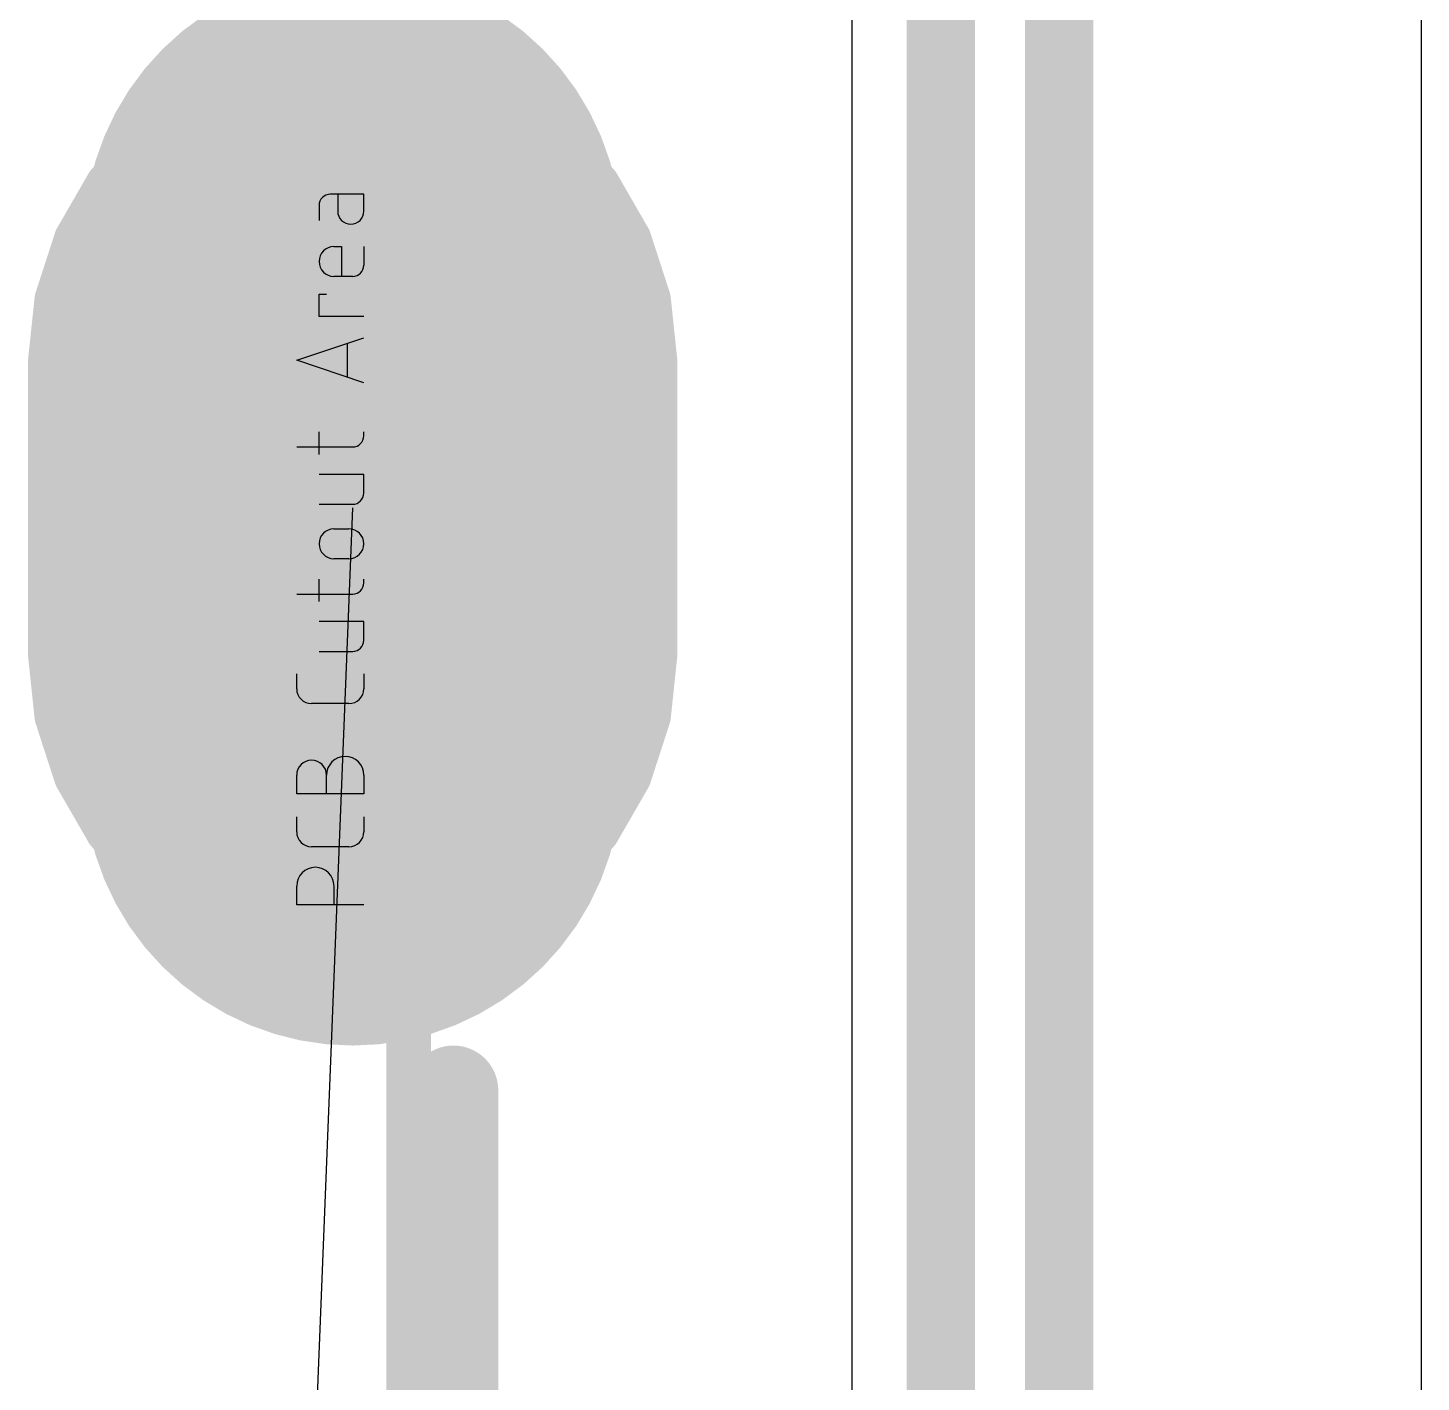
# Model space of a CAD drawing. Extents: x -2.3 to 95.2, y -2.6 to 57.4.
# Drawn here: x 51.5 to 54.61, y 51.199 to 54.221 of the extents above; entities that cross this region are included whole.
import ezdxf

# ---------------------------------------------------------------- set-up
doc = ezdxf.new("R2010")
doc.units = 0
for name, color, linetype in [('1', 12, 'CONTINUOUS'), ('17', 253, 'CONTINUOUS'), ('19', 53, 'CONTINUOUS'), ('20', 31, 'CONTINUOUS'), ('21', 253, 'CONTINUOUS'), ('29', 253, 'CONTINUOUS'), ('30', 253, 'CONTINUOUS'), ('48', 253, 'CONTINUOUS'), ('51', 253, 'CONTINUOUS')]:
    doc.layers.add(name, color=color, linetype=linetype)

# ---------------------------------------------------------------- blocks, each defined once
blk = doc.blocks.new('LONGP100')
at = {"const_width": 1}
blk.add_lwpolyline([(-0.5, 0), (0.5, 0)], dxfattribs=at)
at = {"const_width": 0.5}
for points in [[(-0.5, 0.25, 1), (-0.5, -0.25)], [(0.5, -0.25, 1), (0.5, 0.25)]]:
    blk.add_lwpolyline(points, format="xyb", dxfattribs=at)

msp = doc.modelspace()

# ---------------------------------------------------------------- linework, layer by layer
at = {"layer": '1', "const_width": 0.1524}
for points in [[(53.802, 50.2896), (53.802, 57.3409)], [(53.5377, 50.3963), (53.5377, 57.1731)]]:
    msp.add_lwpolyline(points, dxfattribs=at)
at = {"layer": '17', "const_width": 0.1}
for points in [[(52.0473, 54.0219), (52.1649, 54.0468)], [(52.1649, 54.0468), (52.2851, 54.0468)], [(52.2851, 54.0468), (52.4027, 54.0219)], [(51.9375, 53.973), (52.0473, 54.0219)], [(52.4027, 54.0219), (52.5125, 53.973)], [(51.8403, 53.9023), (51.9375, 53.973)], [(51.9982, 54), (52.4518, 54)], [(52.5125, 53.973), (52.6098, 53.9023)], [(51.7598, 53.813), (51.8403, 53.9023)], [(51.8382, 53.9), (52.6118, 53.9)], [(52.6098, 53.9023), (52.6902, 53.813)], [(51.6997, 53.7089), (51.7598, 53.813)], [(51.7523, 53.8), (52.6977, 53.8)], [(52.6902, 53.813), (52.7503, 53.7089)], [(51.6626, 53.5946), (51.6997, 53.7089)], [(51.6968, 53.7), (52.7532, 53.7)], [(52.7503, 53.7089), (52.7874, 53.5946)], [(51.6643, 53.6), (52.7857, 53.6)], [(51.65, 53.475), (51.6626, 53.5946)], [(52.7874, 53.5946), (52.8, 53.475)], [(51.65, 52.825), (51.65, 53.475)], [(51.6526, 53.5), (52.7974, 53.5)], [(52.8, 53.475), (52.8, 52.825)], [(51.65, 53.4), (52.8, 53.4)], [(51.65, 53.3), (52.8, 53.3)], [(51.65, 53.2), (52.8, 53.2)], [(51.65, 53.1), (52.8, 53.1)], [(51.65, 53), (52.8, 53)], [(51.65, 52.9), (52.8, 52.9)], [(51.6626, 52.7054), (51.65, 52.825)], [(52.8, 52.825), (52.7874, 52.7054)], [(51.6526, 52.8), (52.7974, 52.8)], [(51.6997, 52.5911), (51.6626, 52.7054)], [(51.6643, 52.7), (52.7857, 52.7)], [(52.7874, 52.7054), (52.7503, 52.5911)], [(51.6968, 52.6), (52.7532, 52.6)], [(51.7598, 52.487), (51.6997, 52.5911)], [(52.7503, 52.5911), (52.6902, 52.487)], [(51.7523, 52.5), (52.6977, 52.5)], [(51.8403, 52.3977), (51.7598, 52.487)], [(52.6902, 52.487), (52.6098, 52.3977)], [(51.8382, 52.4), (52.6118, 52.4)], [(51.9375, 52.327), (51.8403, 52.3977)], [(52.6098, 52.3977), (52.5125, 52.327)], [(52.0473, 52.2781), (51.9375, 52.327)], [(52.5125, 52.327), (52.4027, 52.2781)], [(51.9982, 52.3), (52.4518, 52.3)], [(52.1649, 52.2532), (52.0473, 52.2781)], [(52.4027, 52.2781), (52.2851, 52.2532)], [(52.2851, 52.2532), (52.1649, 52.2532)]]:
    msp.add_lwpolyline(points, dxfattribs=at)
at = {"layer": '17', "const_width": 0.05}
for points in [[(52.1649, 54.0718, 1), (52.1649, 54.0219)], [(52.1701, 54.0224, 1), (52.1597, 54.0713)], [(52.2903, 54.0713, 1), (52.2799, 54.0224)], [(52.2851, 54.0219, 1), (52.2851, 54.0718)], [(52.0421, 54.0463, 1), (52.0525, 53.9974)], [(52.0575, 53.999, 1), (52.0371, 54.0447)], [(52.4129, 54.0447, 1), (52.3925, 53.999)], [(52.3975, 53.9974, 1), (52.4079, 54.0463)], [(51.9522, 53.9527, 1), (51.9228, 53.9932)], [(51.9982, 54.025, 1), (51.9982, 53.975)], [(52.4518, 53.975, 1), (52.4518, 54.025)], [(52.5272, 53.9932, 1), (52.4978, 53.9527)], [(51.9273, 53.9958, 1), (51.9477, 53.9501)], [(52.5023, 53.9501, 1), (52.5227, 53.9958)], [(51.8382, 53.925, 1), (51.8382, 53.875)], [(51.8256, 53.9225, 1), (51.8549, 53.8821)], [(51.8588, 53.8856, 1), (51.8217, 53.919)], [(52.6283, 53.919, 1), (52.5912, 53.8856)], [(52.5951, 53.8821, 1), (52.6244, 53.9225)], [(52.6118, 53.875, 1), (52.6118, 53.925)], [(51.7523, 53.825, 1), (51.7523, 53.775)], [(51.7412, 53.8297, 1), (51.7784, 53.7962)], [(51.7815, 53.8005, 1), (51.7382, 53.8255)], [(52.7118, 53.8255, 1), (52.6685, 53.8005)], [(52.6716, 53.7962, 1), (52.7088, 53.8297)], [(52.6977, 53.775, 1), (52.6977, 53.825)], [(51.6968, 53.725, 1), (51.6968, 53.675)], [(51.6781, 53.7214, 1), (51.7214, 53.6964)], [(51.7235, 53.7011, 1), (51.6759, 53.7166)], [(52.7741, 53.7166, 1), (52.7265, 53.7011)], [(52.7286, 53.6964, 1), (52.7719, 53.7214)], [(52.7532, 53.675, 1), (52.7532, 53.725)], [(51.6643, 53.625, 1), (51.6643, 53.575)], [(52.7857, 53.575, 1), (52.7857, 53.625)], [(51.6388, 53.6023, 1), (51.6863, 53.5868)], [(51.6874, 53.5919, 1), (51.6377, 53.5972)], [(52.8123, 53.5972, 1), (52.7626, 53.5919)], [(52.7637, 53.5868, 1), (52.8112, 53.6023)], [(51.675, 53.475, 1), (51.625, 53.475)], [(51.6526, 53.525, 1), (51.6526, 53.475)], [(52.825, 53.475, 1), (52.775, 53.475)], [(52.7974, 53.475, 1), (52.7974, 53.525)], [(51.6251, 53.4776, 1), (51.6749, 53.4724)], [(52.7751, 53.4724, 1), (52.8249, 53.4776)], [(51.65, 53.425, 1), (51.65, 53.375)], [(52.8, 53.375, 1), (52.8, 53.425)], [(51.65, 53.325, 1), (51.65, 53.275)], [(52.8, 53.275, 1), (52.8, 53.325)], [(51.65, 53.225, 1), (51.65, 53.175)], [(52.8, 53.175, 1), (52.8, 53.225)], [(51.65, 53.125, 1), (51.65, 53.075)], [(52.8, 53.075, 1), (52.8, 53.125)], [(51.65, 53.025, 1), (51.65, 52.975)], [(52.8, 52.975, 1), (52.8, 53.025)], [(51.65, 52.925, 1), (51.65, 52.875)], [(52.8, 52.875, 1), (52.8, 52.925)], [(51.6749, 52.8276, 1), (51.6251, 52.8224)], [(52.8249, 52.8224, 1), (52.7751, 52.8276)], [(51.625, 52.825, 1), (51.675, 52.825)], [(51.6526, 52.825, 1), (51.6526, 52.775)], [(52.775, 52.825, 1), (52.825, 52.825)], [(52.7974, 52.775, 1), (52.7974, 52.825)], [(51.6863, 52.7132, 1), (51.6388, 52.6977)], [(51.6643, 52.725, 1), (51.6643, 52.675)], [(52.8112, 52.6977, 1), (52.7637, 52.7132)], [(52.7857, 52.675, 1), (52.7857, 52.725)], [(51.6377, 52.7028, 1), (51.6874, 52.7081)], [(52.7626, 52.7081, 1), (52.8123, 52.7028)], [(51.6968, 52.625, 1), (51.6968, 52.575)], [(51.7214, 52.6036, 1), (51.6781, 52.5786)], [(51.6759, 52.5834, 1), (51.7235, 52.5989)], [(52.7265, 52.5989, 1), (52.7741, 52.5834)], [(52.7719, 52.5786, 1), (52.7286, 52.6036)], [(52.7532, 52.575, 1), (52.7532, 52.625)], [(51.7523, 52.525, 1), (51.7523, 52.475)], [(51.7784, 52.5038, 1), (51.7412, 52.4703)], [(52.7088, 52.4703, 1), (52.6716, 52.5038)], [(52.6977, 52.475, 1), (52.6977, 52.525)], [(51.7382, 52.4745, 1), (51.7815, 52.4995)], [(52.6685, 52.4995, 1), (52.7118, 52.4745)], [(51.8382, 52.425, 1), (51.8382, 52.375)], [(51.8549, 52.4179, 1), (51.8256, 52.3775)], [(51.8217, 52.381, 1), (51.8588, 52.4144)], [(52.5912, 52.4144, 1), (52.6283, 52.381)], [(52.6244, 52.3775, 1), (52.5951, 52.4179)], [(52.6118, 52.375, 1), (52.6118, 52.425)], [(51.9477, 52.3499, 1), (51.9273, 52.3042)], [(52.5227, 52.3042, 1), (52.5023, 52.3499)], [(51.9228, 52.3068, 1), (51.9522, 52.3473)], [(51.9982, 52.325, 1), (51.9982, 52.275)], [(52.4518, 52.275, 1), (52.4518, 52.325)], [(52.4978, 52.3473, 1), (52.5272, 52.3068)], [(52.0525, 52.3026, 1), (52.0421, 52.2537)], [(52.0371, 52.2553, 1), (52.0575, 52.301)], [(52.3925, 52.301, 1), (52.4129, 52.2553)], [(52.4079, 52.2537, 1), (52.3975, 52.3026)], [(52.1649, 52.2782, 1), (52.1649, 52.2282)], [(52.1597, 52.2287, 1), (52.1701, 52.2776)], [(52.2799, 52.2776, 1), (52.2903, 52.2287)], [(52.2851, 52.2282, 1), (52.2851, 52.2782)]]:
    msp.add_lwpolyline(points, format="xyb", dxfattribs=at)
at = {"layer": '19'}
msp.add_line((52.075, 49.35), (52.225, 53.15), dxfattribs=at)
at = {"layer": '20'}
for p, q in [((53.34, 50.165), (53.34, 55)), ((54.61, 55), (54.61, 50.165))]:
    msp.add_line(p, q, dxfattribs=at)
at = {"layer": '21', "const_width": 0.2}
msp.add_lwpolyline([(52.45, 50.85), (52.45, 51.85)], dxfattribs=at)
at = {"layer": '21', "const_width": 0.1}
msp.add_lwpolyline([(52.5, 51.85, 1), (52.4, 51.85)], format="xyb", dxfattribs=at)
at = {"layer": '29', "const_width": 0.1}
for points in [[(52.0164, 54.117), (52.1544, 54.1463)], [(52.1544, 54.1463), (52.2956, 54.1463)], [(52.2956, 54.1463), (52.4336, 54.117)], [(51.8875, 54.0596), (52.0164, 54.117)], [(51.9783, 54.1), (52.4717, 54.1)], [(52.4336, 54.117), (52.5625, 54.0596)], [(51.7733, 53.9766), (51.8875, 54.0596)], [(52.5625, 54.0596), (52.6767, 53.9766)], [(51.6789, 53.8718), (51.7733, 53.9766)], [(51.8055, 54), (52.6445, 54)], [(52.6767, 53.9766), (52.7711, 53.8718)], [(51.7043, 53.9), (52.7457, 53.9)], [(51.6084, 53.7495), (51.6789, 53.8718)], [(52.7711, 53.8718), (52.8416, 53.7495)], [(51.6375, 53.8), (52.8125, 53.8)], [(51.5648, 53.6153), (51.6084, 53.7495)], [(52.8416, 53.7495), (52.8852, 53.6153)], [(51.5923, 53.7), (52.8577, 53.7)], [(51.55, 53.475), (51.5648, 53.6153)], [(51.5631, 53.6), (52.8869, 53.6)], [(52.8852, 53.6153), (52.9, 53.475)], [(51.55, 52.825), (51.55, 53.475)], [(51.5526, 53.5), (52.8974, 53.5)], [(52.9, 53.475), (52.9, 52.825)], [(51.55, 53.4), (52.9, 53.4)], [(51.55, 53.3), (52.9, 53.3)], [(51.55, 53.2), (52.9, 53.2)], [(51.55, 53.1), (52.9, 53.1)], [(51.55, 53), (52.9, 53)], [(51.55, 52.9), (52.9, 52.9)], [(51.5648, 52.6847), (51.55, 52.825)], [(52.9, 52.825), (52.8852, 52.6847)], [(51.5526, 52.8), (52.8974, 52.8)], [(51.5631, 52.7), (52.8869, 52.7)], [(51.6084, 52.5505), (51.5648, 52.6847)], [(52.8852, 52.6847), (52.8416, 52.5505)], [(51.5923, 52.6), (52.8577, 52.6)], [(51.6789, 52.4282), (51.6084, 52.5505)], [(52.8416, 52.5505), (52.7711, 52.4282)], [(51.6375, 52.5), (52.8125, 52.5)], [(51.7733, 52.3234), (51.6789, 52.4282)], [(52.7711, 52.4282), (52.6767, 52.3234)], [(51.7043, 52.4), (52.7457, 52.4)], [(51.8875, 52.2404), (51.7733, 52.3234)], [(52.6767, 52.3234), (52.5625, 52.2404)], [(51.8055, 52.3), (52.6445, 52.3)], [(52.0164, 52.183), (51.8875, 52.2404)], [(52.5625, 52.2404), (52.4336, 52.183)], [(51.9783, 52.2), (52.4717, 52.2)], [(52.1544, 52.1537), (52.0164, 52.183)], [(52.4336, 52.183), (52.2956, 52.1537)], [(52.2956, 52.1537), (52.1544, 52.1537)]]:
    msp.add_lwpolyline(points, dxfattribs=at)
at = {"layer": '29', "const_width": 0.05}
for points in [[(52.1544, 54.1713, 1), (52.1544, 54.1213)], [(52.1596, 54.1218, 1), (52.1492, 54.1708)], [(52.3008, 54.1708, 1), (52.2904, 54.1218)], [(52.2956, 54.1213, 1), (52.2956, 54.1713)], [(51.9783, 54.125, 1), (51.9783, 54.075)], [(52.0112, 54.1414, 1), (52.0216, 54.0925)], [(52.0266, 54.0941, 1), (52.0062, 54.1398)], [(52.4438, 54.1398, 1), (52.4234, 54.0941)], [(52.4284, 54.0925, 1), (52.4388, 54.1414)], [(52.4717, 54.075, 1), (52.4717, 54.125)], [(51.8773, 54.0824, 1), (51.8977, 54.0367)], [(51.9022, 54.0393, 1), (51.8728, 54.0798)], [(52.5772, 54.0798, 1), (52.5478, 54.0393)], [(52.5523, 54.0367, 1), (52.5727, 54.0824)], [(51.7586, 53.9968, 1), (51.788, 53.9564)], [(51.7919, 53.9599, 1), (51.7548, 53.9934)], [(51.8055, 54.025, 1), (51.8055, 53.975)], [(52.6445, 53.975, 1), (52.6445, 54.025)], [(52.6952, 53.9934, 1), (52.6581, 53.9599)], [(52.662, 53.9564, 1), (52.6914, 53.9968)], [(51.7043, 53.925, 1), (51.7043, 53.875)], [(52.7457, 53.875, 1), (52.7457, 53.925)], [(51.6603, 53.8885, 1), (51.6975, 53.855)], [(51.7006, 53.8593, 1), (51.6573, 53.8843)], [(52.7927, 53.8843, 1), (52.7494, 53.8593)], [(52.7525, 53.855, 1), (52.7897, 53.8885)], [(51.6375, 53.825, 1), (51.6375, 53.775)], [(52.8125, 53.775, 1), (52.8125, 53.825)], [(51.5867, 53.762, 1), (51.63, 53.737)], [(51.6321, 53.7418, 1), (51.5846, 53.7573)], [(52.8654, 53.7573, 1), (52.8179, 53.7418)], [(52.82, 53.737, 1), (52.8633, 53.762)], [(51.5923, 53.725, 1), (51.5923, 53.675)], [(52.8577, 53.675, 1), (52.8577, 53.725)], [(51.5631, 53.625, 1), (51.5631, 53.575)], [(51.5896, 53.6127, 1), (51.5399, 53.618)], [(52.9101, 53.618, 1), (52.8604, 53.6127)], [(52.8869, 53.575, 1), (52.8869, 53.625)], [(51.541, 53.6231, 1), (51.5885, 53.6076)], [(52.8615, 53.6076, 1), (52.909, 53.6231)], [(51.575, 53.475, 1), (51.525, 53.475)], [(51.5526, 53.525, 1), (51.5526, 53.475)], [(52.925, 53.475, 1), (52.875, 53.475)], [(52.8974, 53.475, 1), (52.8974, 53.525)], [(51.5251, 53.4776, 1), (51.5749, 53.4724)], [(52.8751, 53.4724, 1), (52.9249, 53.4776)], [(51.55, 53.425, 1), (51.55, 53.375)], [(52.9, 53.375, 1), (52.9, 53.425)], [(51.55, 53.325, 1), (51.55, 53.275)], [(52.9, 53.275, 1), (52.9, 53.325)], [(51.55, 53.225, 1), (51.55, 53.175)], [(52.9, 53.175, 1), (52.9, 53.225)], [(51.55, 53.125, 1), (51.55, 53.075)], [(52.9, 53.075, 1), (52.9, 53.125)], [(51.55, 53.025, 1), (51.55, 52.975)], [(52.9, 52.975, 1), (52.9, 53.025)], [(51.55, 52.925, 1), (51.55, 52.875)], [(52.9, 52.875, 1), (52.9, 52.925)], [(51.5749, 52.8276, 1), (51.5251, 52.8224)], [(52.9249, 52.8224, 1), (52.8751, 52.8276)], [(51.525, 52.825, 1), (51.575, 52.825)], [(51.5526, 52.825, 1), (51.5526, 52.775)], [(52.875, 52.825, 1), (52.925, 52.825)], [(52.8974, 52.775, 1), (52.8974, 52.825)], [(51.5631, 52.725, 1), (51.5631, 52.675)], [(52.8869, 52.675, 1), (52.8869, 52.725)], [(51.5885, 52.6924, 1), (51.541, 52.6769)], [(52.909, 52.6769, 1), (52.8615, 52.6924)], [(51.5399, 52.682, 1), (51.5896, 52.6873)], [(52.8604, 52.6873, 1), (52.9101, 52.682)], [(51.5923, 52.625, 1), (51.5923, 52.575)], [(52.8577, 52.575, 1), (52.8577, 52.625)], [(51.63, 52.563, 1), (51.5867, 52.538)], [(52.8633, 52.538, 1), (52.82, 52.563)], [(51.5846, 52.5427, 1), (51.6321, 52.5582)], [(52.8179, 52.5582, 1), (52.8654, 52.5427)], [(51.6375, 52.525, 1), (51.6375, 52.475)], [(52.8125, 52.475, 1), (52.8125, 52.525)], [(51.6975, 52.445, 1), (51.6603, 52.4115)], [(52.7897, 52.4115, 1), (52.7525, 52.445)], [(51.6573, 52.4157, 1), (51.7006, 52.4407)], [(51.7043, 52.425, 1), (51.7043, 52.375)], [(52.7457, 52.375, 1), (52.7457, 52.425)], [(52.7494, 52.4407, 1), (52.7927, 52.4157)], [(51.788, 52.3436, 1), (51.7586, 52.3032)], [(52.6914, 52.3032, 1), (52.662, 52.3436)], [(51.7548, 52.3066, 1), (51.7919, 52.3401)], [(51.8055, 52.325, 1), (51.8055, 52.275)], [(52.6445, 52.275, 1), (52.6445, 52.325)], [(52.6581, 52.3401, 1), (52.6952, 52.3066)], [(51.8977, 52.2633, 1), (51.8773, 52.2176)], [(51.8728, 52.2202, 1), (51.9022, 52.2607)], [(52.5478, 52.2607, 1), (52.5772, 52.2202)], [(52.5727, 52.2176, 1), (52.5523, 52.2633)], [(51.9783, 52.225, 1), (51.9783, 52.175)], [(52.4717, 52.175, 1), (52.4717, 52.225)], [(52.0216, 52.2075, 1), (52.0112, 52.1586)], [(52.0062, 52.1602, 1), (52.0266, 52.2059)], [(52.4234, 52.2059, 1), (52.4438, 52.1602)], [(52.4388, 52.1586, 1), (52.4284, 52.2075)], [(52.1544, 52.1787, 1), (52.1544, 52.1287)], [(52.1492, 52.1292, 1), (52.1596, 52.1782)], [(52.2904, 52.1782, 1), (52.3008, 52.1292)], [(52.2956, 52.1287, 1), (52.2956, 52.1787)]]:
    msp.add_lwpolyline(points, format="xyb", dxfattribs=at)
at = {"layer": '30', "const_width": 0.1}
for points in [[(52.0164, 54.117), (52.1544, 54.1463)], [(52.1544, 54.1463), (52.2956, 54.1463)], [(52.2956, 54.1463), (52.4336, 54.117)], [(51.8875, 54.0596), (52.0164, 54.117)], [(51.9783, 54.1), (52.4717, 54.1)], [(52.4336, 54.117), (52.5625, 54.0596)], [(51.7733, 53.9766), (51.8875, 54.0596)], [(52.5625, 54.0596), (52.6767, 53.9766)], [(51.6789, 53.8718), (51.7733, 53.9766)], [(51.8055, 54), (52.6445, 54)], [(52.6767, 53.9766), (52.7711, 53.8718)], [(51.7043, 53.9), (52.7457, 53.9)], [(51.6084, 53.7495), (51.6789, 53.8718)], [(52.7711, 53.8718), (52.8416, 53.7495)], [(51.6375, 53.8), (52.8125, 53.8)], [(51.5648, 53.6153), (51.6084, 53.7495)], [(52.8416, 53.7495), (52.8852, 53.6153)], [(51.5923, 53.7), (52.8577, 53.7)], [(51.55, 53.475), (51.5648, 53.6153)], [(51.5631, 53.6), (52.8869, 53.6)], [(52.8852, 53.6153), (52.9, 53.475)], [(51.55, 52.825), (51.55, 53.475)], [(51.5526, 53.5), (52.8974, 53.5)], [(52.9, 53.475), (52.9, 52.825)], [(51.55, 53.4), (52.9, 53.4)], [(51.55, 53.3), (52.9, 53.3)], [(51.55, 53.2), (52.9, 53.2)], [(51.55, 53.1), (52.9, 53.1)], [(51.55, 53), (52.9, 53)], [(51.55, 52.9), (52.9, 52.9)], [(51.5648, 52.6847), (51.55, 52.825)], [(52.9, 52.825), (52.8852, 52.6847)], [(51.5526, 52.8), (52.8974, 52.8)], [(51.5631, 52.7), (52.8869, 52.7)], [(51.6084, 52.5505), (51.5648, 52.6847)], [(52.8852, 52.6847), (52.8416, 52.5505)], [(51.5923, 52.6), (52.8577, 52.6)], [(51.6789, 52.4282), (51.6084, 52.5505)], [(52.8416, 52.5505), (52.7711, 52.4282)], [(51.6375, 52.5), (52.8125, 52.5)], [(51.7733, 52.3234), (51.6789, 52.4282)], [(52.7711, 52.4282), (52.6767, 52.3234)], [(51.7043, 52.4), (52.7457, 52.4)], [(51.8875, 52.2404), (51.7733, 52.3234)], [(52.6767, 52.3234), (52.5625, 52.2404)], [(51.8055, 52.3), (52.6445, 52.3)], [(52.0164, 52.183), (51.8875, 52.2404)], [(52.5625, 52.2404), (52.4336, 52.183)], [(51.9783, 52.2), (52.4717, 52.2)], [(52.1544, 52.1537), (52.0164, 52.183)], [(52.4336, 52.183), (52.2956, 52.1537)], [(52.2956, 52.1537), (52.1544, 52.1537)]]:
    msp.add_lwpolyline(points, dxfattribs=at)
at = {"layer": '30', "const_width": 0.05}
for points in [[(52.1544, 54.1713, 1), (52.1544, 54.1213)], [(52.1596, 54.1218, 1), (52.1492, 54.1708)], [(52.3008, 54.1708, 1), (52.2904, 54.1218)], [(52.2956, 54.1213, 1), (52.2956, 54.1713)], [(51.9783, 54.125, 1), (51.9783, 54.075)], [(52.0112, 54.1414, 1), (52.0216, 54.0925)], [(52.0266, 54.0941, 1), (52.0062, 54.1398)], [(52.4438, 54.1398, 1), (52.4234, 54.0941)], [(52.4284, 54.0925, 1), (52.4388, 54.1414)], [(52.4717, 54.075, 1), (52.4717, 54.125)], [(51.8773, 54.0824, 1), (51.8977, 54.0367)], [(51.9022, 54.0393, 1), (51.8728, 54.0798)], [(52.5772, 54.0798, 1), (52.5478, 54.0393)], [(52.5523, 54.0367, 1), (52.5727, 54.0824)], [(51.7586, 53.9968, 1), (51.788, 53.9564)], [(51.7919, 53.9599, 1), (51.7548, 53.9934)], [(51.8055, 54.025, 1), (51.8055, 53.975)], [(52.6445, 53.975, 1), (52.6445, 54.025)], [(52.6952, 53.9934, 1), (52.6581, 53.9599)], [(52.662, 53.9564, 1), (52.6914, 53.9968)], [(51.7043, 53.925, 1), (51.7043, 53.875)], [(52.7457, 53.875, 1), (52.7457, 53.925)], [(51.6603, 53.8885, 1), (51.6975, 53.855)], [(51.7006, 53.8593, 1), (51.6573, 53.8843)], [(52.7927, 53.8843, 1), (52.7494, 53.8593)], [(52.7525, 53.855, 1), (52.7897, 53.8885)], [(51.6375, 53.825, 1), (51.6375, 53.775)], [(52.8125, 53.775, 1), (52.8125, 53.825)], [(51.5867, 53.762, 1), (51.63, 53.737)], [(51.6321, 53.7418, 1), (51.5846, 53.7573)], [(52.8654, 53.7573, 1), (52.8179, 53.7418)], [(52.82, 53.737, 1), (52.8633, 53.762)], [(51.5923, 53.725, 1), (51.5923, 53.675)], [(52.8577, 53.675, 1), (52.8577, 53.725)], [(51.5631, 53.625, 1), (51.5631, 53.575)], [(51.5896, 53.6127, 1), (51.5399, 53.618)], [(52.9101, 53.618, 1), (52.8604, 53.6127)], [(52.8869, 53.575, 1), (52.8869, 53.625)], [(51.541, 53.6231, 1), (51.5885, 53.6076)], [(52.8615, 53.6076, 1), (52.909, 53.6231)], [(51.575, 53.475, 1), (51.525, 53.475)], [(51.5526, 53.525, 1), (51.5526, 53.475)], [(52.925, 53.475, 1), (52.875, 53.475)], [(52.8974, 53.475, 1), (52.8974, 53.525)], [(51.5251, 53.4776, 1), (51.5749, 53.4724)], [(52.8751, 53.4724, 1), (52.9249, 53.4776)], [(51.55, 53.425, 1), (51.55, 53.375)], [(52.9, 53.375, 1), (52.9, 53.425)], [(51.55, 53.325, 1), (51.55, 53.275)], [(52.9, 53.275, 1), (52.9, 53.325)], [(51.55, 53.225, 1), (51.55, 53.175)], [(52.9, 53.175, 1), (52.9, 53.225)], [(51.55, 53.125, 1), (51.55, 53.075)], [(52.9, 53.075, 1), (52.9, 53.125)], [(51.55, 53.025, 1), (51.55, 52.975)], [(52.9, 52.975, 1), (52.9, 53.025)], [(51.55, 52.925, 1), (51.55, 52.875)], [(52.9, 52.875, 1), (52.9, 52.925)], [(51.5749, 52.8276, 1), (51.5251, 52.8224)], [(52.9249, 52.8224, 1), (52.8751, 52.8276)], [(51.525, 52.825, 1), (51.575, 52.825)], [(51.5526, 52.825, 1), (51.5526, 52.775)], [(52.875, 52.825, 1), (52.925, 52.825)], [(52.8974, 52.775, 1), (52.8974, 52.825)], [(51.5631, 52.725, 1), (51.5631, 52.675)], [(52.8869, 52.675, 1), (52.8869, 52.725)], [(51.5885, 52.6924, 1), (51.541, 52.6769)], [(52.909, 52.6769, 1), (52.8615, 52.6924)], [(51.5399, 52.682, 1), (51.5896, 52.6873)], [(52.8604, 52.6873, 1), (52.9101, 52.682)], [(51.5923, 52.625, 1), (51.5923, 52.575)], [(52.8577, 52.575, 1), (52.8577, 52.625)], [(51.63, 52.563, 1), (51.5867, 52.538)], [(52.8633, 52.538, 1), (52.82, 52.563)], [(51.5846, 52.5427, 1), (51.6321, 52.5582)], [(52.8179, 52.5582, 1), (52.8654, 52.5427)], [(51.6375, 52.525, 1), (51.6375, 52.475)], [(52.8125, 52.475, 1), (52.8125, 52.525)], [(51.6975, 52.445, 1), (51.6603, 52.4115)], [(52.7897, 52.4115, 1), (52.7525, 52.445)], [(51.6573, 52.4157, 1), (51.7006, 52.4407)], [(51.7043, 52.425, 1), (51.7043, 52.375)], [(52.7457, 52.375, 1), (52.7457, 52.425)], [(52.7494, 52.4407, 1), (52.7927, 52.4157)], [(51.788, 52.3436, 1), (51.7586, 52.3032)], [(52.6914, 52.3032, 1), (52.662, 52.3436)], [(51.7548, 52.3066, 1), (51.7919, 52.3401)], [(51.8055, 52.325, 1), (51.8055, 52.275)], [(52.6445, 52.275, 1), (52.6445, 52.325)], [(52.6581, 52.3401, 1), (52.6952, 52.3066)], [(51.8977, 52.2633, 1), (51.8773, 52.2176)], [(51.8728, 52.2202, 1), (51.9022, 52.2607)], [(52.5478, 52.2607, 1), (52.5772, 52.2202)], [(52.5727, 52.2176, 1), (52.5523, 52.2633)], [(51.9783, 52.225, 1), (51.9783, 52.175)], [(52.4717, 52.175, 1), (52.4717, 52.225)], [(52.0216, 52.2075, 1), (52.0112, 52.1586)], [(52.0062, 52.1602, 1), (52.0266, 52.2059)], [(52.4234, 52.2059, 1), (52.4438, 52.1602)], [(52.4388, 52.1586, 1), (52.4284, 52.2075)], [(52.1544, 52.1787, 1), (52.1544, 52.1287)], [(52.1492, 52.1292, 1), (52.1596, 52.1782)], [(52.2904, 52.1782, 1), (52.3008, 52.1292)], [(52.2956, 52.1287, 1), (52.2956, 52.1787)]]:
    msp.add_lwpolyline(points, format="xyb", dxfattribs=at)
at = {"layer": '48'}
for p, q in [((52.25, 53.85), (52.175, 53.85)), ((52.1917, 53.85), (52.1917, 53.8125)), ((52.25, 53.8125), (52.25, 53.85)), ((52.15, 53.825), (52.15, 53.7917)), ((52.1833, 53.7334), (52.2, 53.7334)), ((52.2, 53.7334), (52.2, 53.6667)), ((52.25, 53.7334), (52.25, 53.6917)), ((52.225, 53.6667), (52.1833, 53.6667)), ((52.15, 53.5771), (52.15, 53.6271)), ((52.15, 53.6271), (52.1667, 53.6271)), ((52.25, 53.5771), (52.15, 53.5771)), ((52.1, 53.4795), (52.25, 53.5295)), ((52.2125, 53.517), (52.2125, 53.442)), ((52.25, 53.4295), (52.1, 53.4795)), ((52.15, 53.2695), (52.15, 53.3195)), ((52.25, 53.3111), (52.25, 53.3195)), ((52.1, 53.2861), (52.225, 53.2861)), ((52.25, 53.2249), (52.15, 53.2249)), ((52.25, 53.1832), (52.25, 53.2249)), ((52.15, 53.1582), (52.225, 53.1582)), ((52.1833, 53.1034), (52.2167, 53.1034)), ((52.2167, 53.0367), (52.1833, 53.0367)), ((52.15, 52.941), (52.15, 52.991)), ((52.25, 52.9827), (52.25, 52.991)), ((52.1, 52.9577), (52.225, 52.9577)), ((52.25, 52.8964), (52.15, 52.8964)), ((52.25, 52.8547), (52.25, 52.8964)), ((52.15, 52.8297), (52.225, 52.8297)), ((52.1, 52.7465), (52.1, 52.7798)), ((52.25, 52.7798), (52.25, 52.7465)), ((52.2167, 52.7132), (52.1333, 52.7132)), ((52.1, 52.5119), (52.1, 52.5536)), ((52.1667, 52.5119), (52.1667, 52.5536)), ((52.25, 52.5536), (52.25, 52.5119)), ((52.25, 52.5119), (52.1, 52.5119)), ((52.1, 52.427), (52.1, 52.4604)), ((52.25, 52.4604), (52.25, 52.427)), ((52.2167, 52.3937), (52.1333, 52.3937)), ((52.1, 52.2644), (52.1, 52.3061)), ((52.1833, 52.3061), (52.1833, 52.2644)), ((52.25, 52.2644), (52.1, 52.2644))]:
    msp.add_line(p, q, dxfattribs=at)
for centre, radius, start, end in [((52.175, 53.825), 0.025, 90, 180), ((52.2208, 53.8125), 0.0292, 180, 0), ((52.1833, 53.7), 0.0333, 90, 270), ((52.225, 53.6917), 0.025, 270, 0), ((52.225, 53.3111), 0.025, 270, 0), ((52.225, 53.1832), 0.025, 270, 0), ((52.1833, 53.07), 0.0333, 90, 270), ((52.2167, 53.07), 0.0333, 270, 90), ((52.225, 52.9827), 0.025, 270, 0), ((52.225, 52.8547), 0.025, 270, 0), ((52.1333, 52.7465), 0.0333, 180.0107, 270), ((52.2167, 52.7465), 0.0333, 270, 0), ((52.2083, 52.5536), 0.0417, 0, 180), ((52.1333, 52.5536), 0.0333, 0, 180), ((52.1333, 52.427), 0.0333, 180.0107, 270), ((52.2167, 52.427), 0.0333, 270, 0), ((52.1417, 52.3061), 0.0417, 0, 180)]:
    msp.add_arc(centre, radius, start, end, dxfattribs=at)
at = {"layer": '51', "const_width": 0.1}
msp.add_lwpolyline([(52.35, 54.95), (52.35, 48.95)], dxfattribs=at)

# ---------------------------------------------------------------- block references
at = {"layer": '17', "xscale": 1.2, "yscale": 1.2, "rotation": 270}
msp.add_blockref('LONGP100', (52.225, 53.15), dxfattribs=at)
msp.add_blockref('LONGP100', (52.225, 53.15), dxfattribs=at)

doc.saveas('drawing.dxf')
